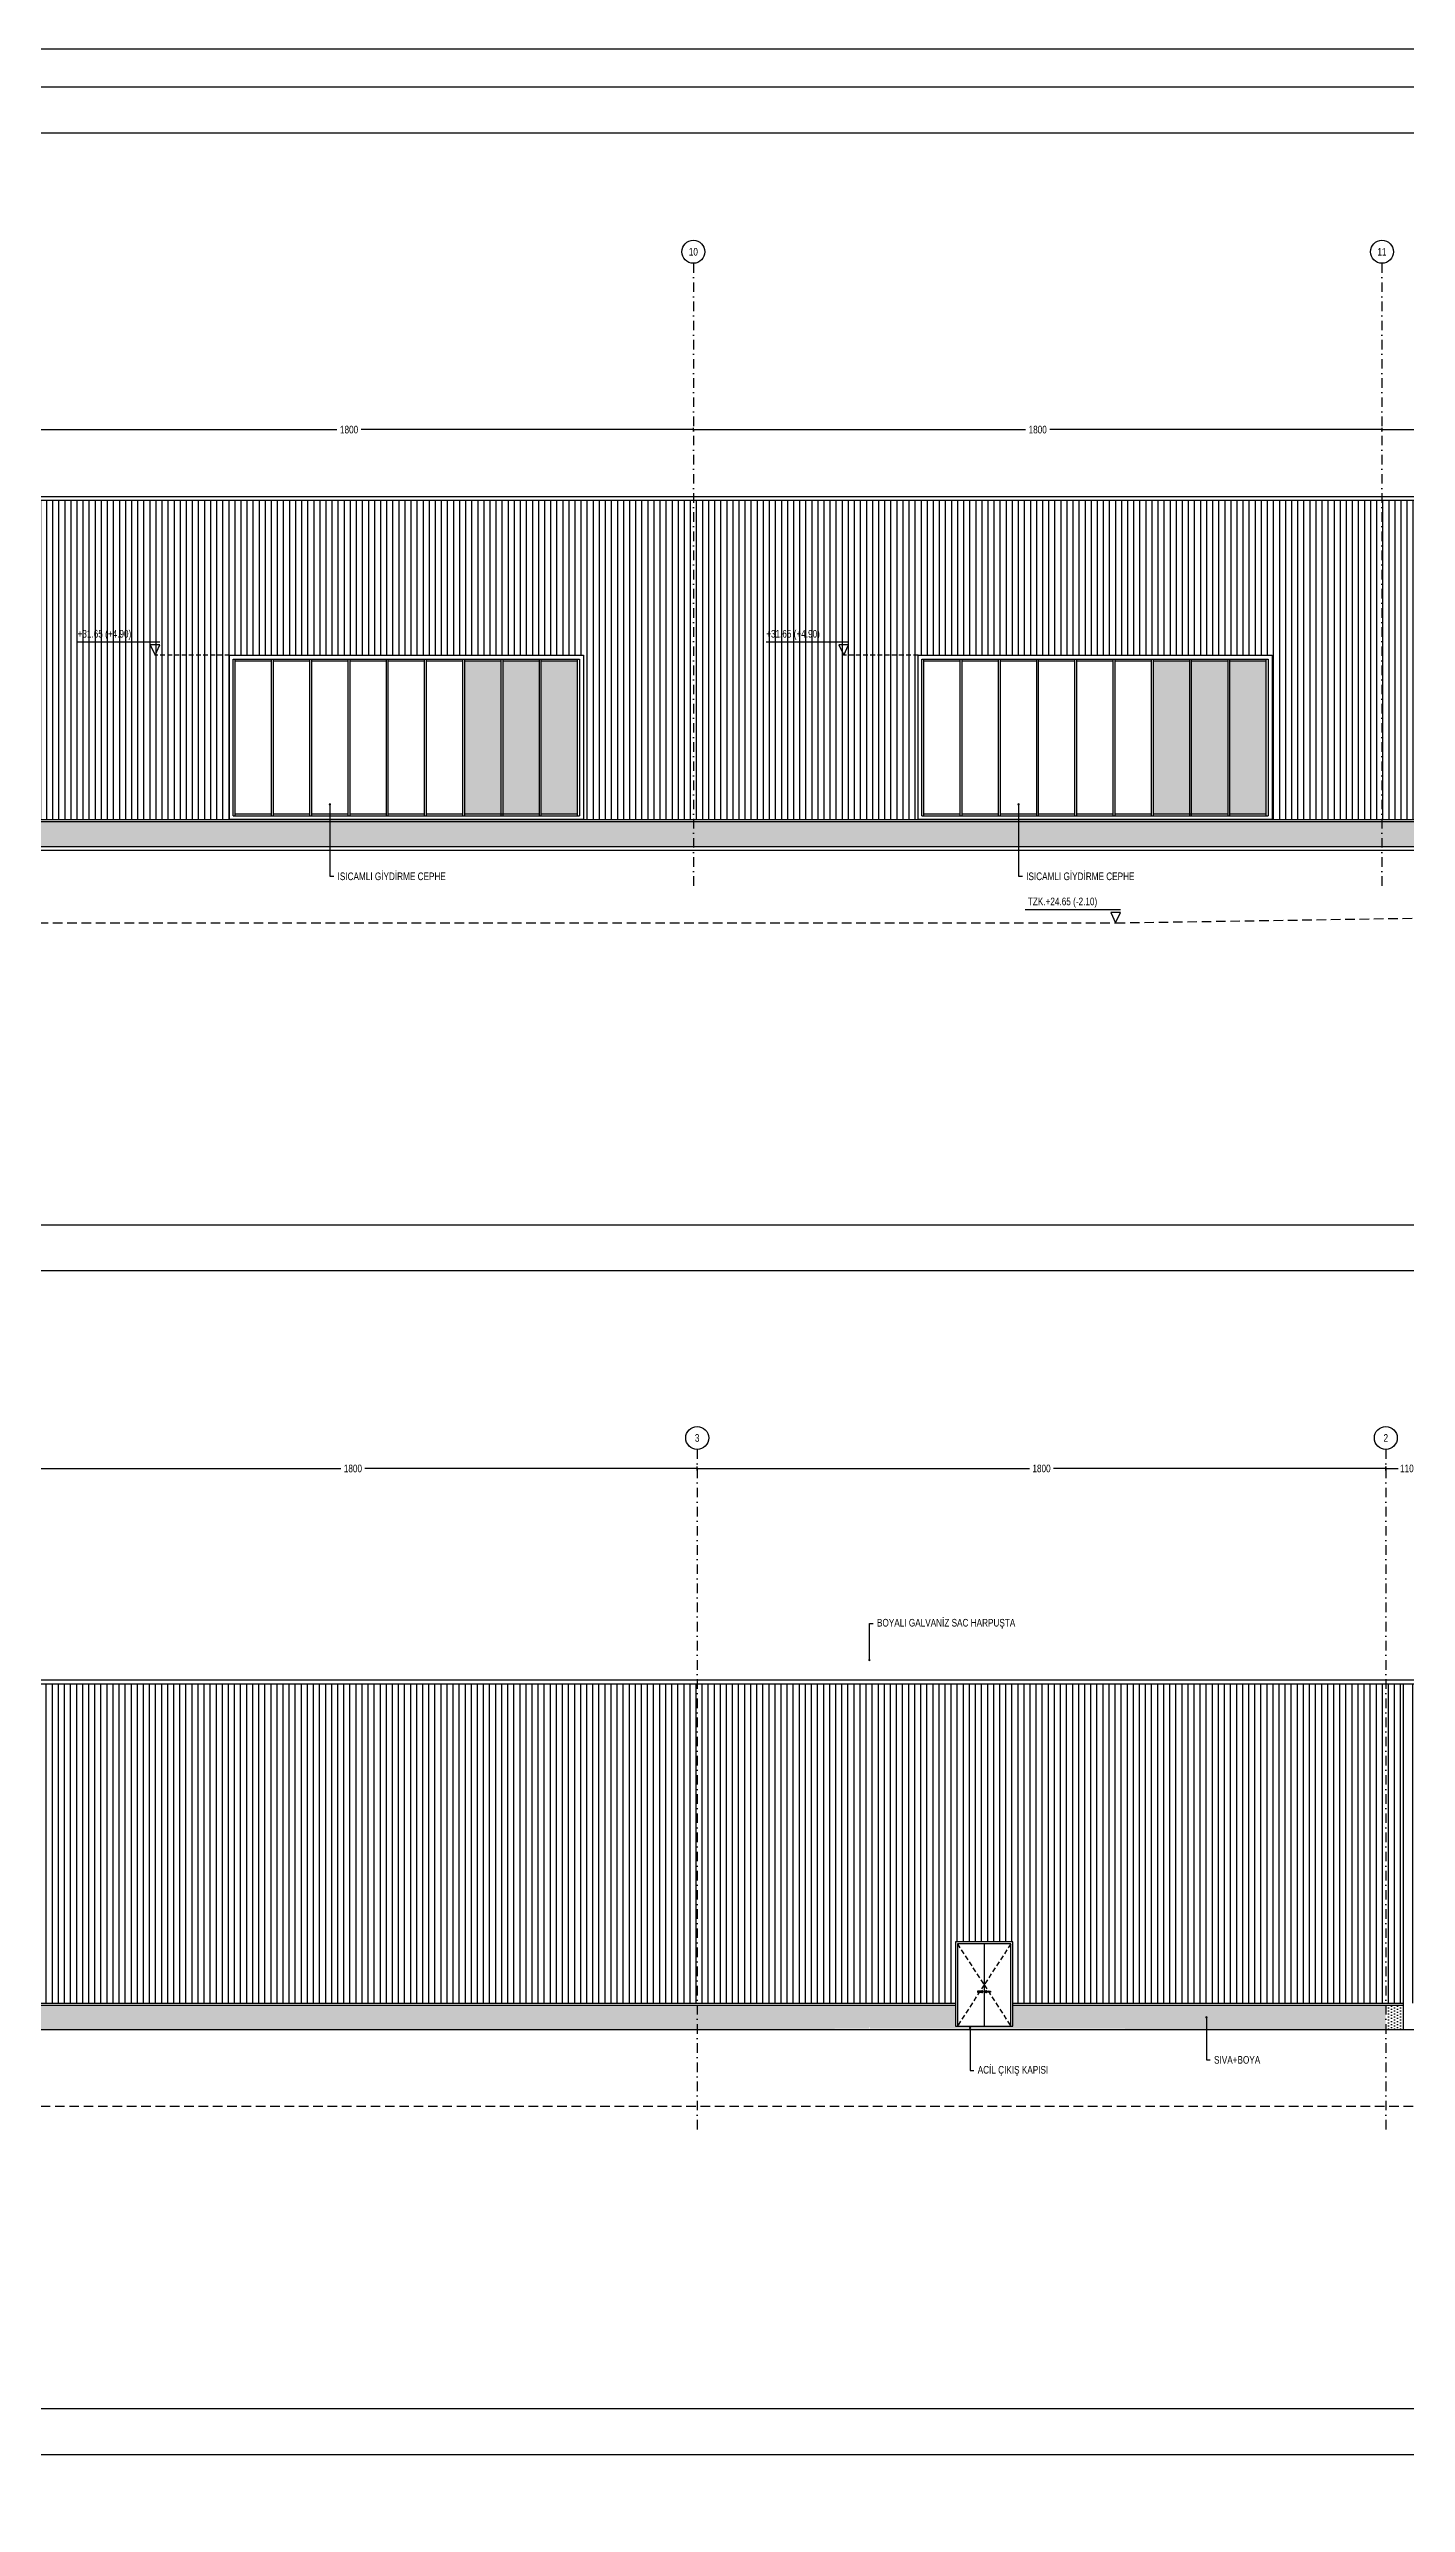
# Model space of a CAD drawing. Header units: centimetres. Extents: x 26569 to 160723, y -3143 to 14565.
# Drawn here: x 145662 to 149208, y 3140 to 9557 of the extents above; entities that cross this region are included whole.
import ezdxf
from ezdxf import colors
from ezdxf.entities.mleader import LeaderData, LeaderLine
from ezdxf.enums import TextEntityAlignment as Align
from ezdxf.math import Vec2, Vec3

# ---------------------------------------------------------------- set-up
doc = ezdxf.new("R2010")
doc.units = ezdxf.units.CM
doc.header["$LTSCALE"] = 100
doc.linetypes.add('DASHDOT2', pattern=[0.5, 0.25, -0.125, 0, -0.125])
doc.linetypes.add('HIDDEN2', pattern=[0.1875, 0.125, -0.0625])
for name, color, linetype in [('A-ANNO-DIMS', 187, 'Continuous'), ('A-ANNO-GRID', 155, 'DASHDOT2'), ('A-ANNO-TTBL', 157, 'Continuous'), ('A-ELEV-01', 255, 'Continuous'), ('A-ELEV-03', 251, 'Continuous'), ('A-ELEV-04', 250, 'Continuous'), ('A-HATCH', 253, 'Continuous'), ('A-WALL-HTCH', 8, 'Continuous'), ('L-TOPO', 49, 'Continuous'), ('S-CONC', 5, 'Continuous')]:
    doc.layers.add(name, color=color, linetype=linetype)
doc.styles.add('Fields_100', font='act_simplex.shx', dxfattribs={"width": 0.8, "height": 20})
doc.dimstyles.new('FIELDS_100', dxfattribs={"dimscale": 0, "dimtxt": 20, "dimasz": 5, "dimexe": 5, "dimexo": 5, "dimgap": 5, "dimtad": 0, "dimdec": 0, "dimzin": 0, "dimdsep": 46, "dimtxsty": 'Fields_100', "dimblk": 'DOT', "dimcen": 0.09, "dimclrt": 50, "dimadec": 0, "dimazin": 0, "dimtfac": 1, "dimtdec": 0, "dimtix": 1, "dimtofl": 0, "dimtmove": 1, "dimatfit": 3, "dimfxl": 5, "dimfxlon": 1, "dimtolj": 1, "dimtzin": 0, "dimarcsym": 0})
pattern_1 = [(0, (132910.7774, 72379.5692), (0, 2.74963066), [1.5875, -3.175]), (120, (132910.7774, 72379.5692), (-2.38125, -1.37481533), [1.5875, -3.175]), (60, (132912.365, 72379.5692), (-2.38125, 1.37481533), [1.5875, -3.175])]
pattern_2 = [(0, (134710.7774, 72379.5692), (0, 2.74963066), [1.5875, -3.175]), (120, (134710.7774, 72379.5692), (-2.38125, -1.37481533), [1.5875, -3.175]), (60, (134712.365, 72379.5692), (-2.38125, 1.37481533), [1.5875, -3.175])]
pattern_3 = [(90, (226648.8524, 69284.568), (-7.9375, 3.96875), [0, -7.9375])]

# ---------------------------------------------------------------- blocks, each defined once
blk = doc.blocks.new('_Dot')
at = {"color": 0, "linetype": 'ByBlock', "lineweight": -2}
blk.add_line((-0.5, 0), (-1, 0), dxfattribs=at)
at = {"color": 0, "linetype": 'ByBlock', "const_width": 0.5}
blk.add_lwpolyline([(-0.25, 0, 1), (0.25, 0, 1)], format="xyb", close=True, dxfattribs=at)
blk = doc.blocks.new('*D457')
at = {"layer": 'A-ANNO-DIMS', "color": 0, "lineweight": -2, "transparency": 16777216}
for p, q in [((145546, 8557), (145546, 8567)), ((145551, 8562), (146414.3, 8562)), ((147341, 8562), (146477.6, 8562)), ((147346, 8557), (147346, 8567))]:
    blk.add_line(p, q, dxfattribs=at)
at = {"layer": 'DEFPOINTS', "color": 0, "transparency": 16777216}
for p in [(147346, 8562), (145546, 8402.9), (147346, 8402.9)]:
    blk.add_point(p, dxfattribs=at)
at = {"layer": 'A-ANNO-DIMS', "color": 0, "lineweight": -2, "transparency": 16777216, "xscale": 5, "yscale": 5, "zscale": 5, "rotation": 180}
blk.add_blockref('_Dot', (145546, 8562), dxfattribs=at)
at = {"layer": 'A-ANNO-DIMS', "color": 0, "lineweight": -2, "transparency": 16777216, "xscale": 5, "yscale": 5, "zscale": 5}
blk.add_blockref('_Dot', (147346, 8562), dxfattribs=at)
at = {"layer": 'A-ANNO-DIMS', "color": 50, "transparency": 16777216, "insert": (146446, 8562), "char_height": 20, "attachment_point": 5, "style": 'Fields_100'}
blk.add_mtext('\\A1;1800', dxfattribs=at)
blk = doc.blocks.new('*D458')
at = {"layer": 'A-ANNO-DIMS', "color": 0, "lineweight": -2, "transparency": 16777216}
for p, q in [((147346, 8557), (147346, 8567)), ((147351, 8562), (148214.3, 8562)), ((149141, 8562), (148277.6, 8562)), ((149146, 8557), (149146, 8567))]:
    blk.add_line(p, q, dxfattribs=at)
at = {"layer": 'DEFPOINTS', "color": 0, "transparency": 16777216}
for p in [(149146, 8562), (147346, 8402.9), (149146, 8402.9)]:
    blk.add_point(p, dxfattribs=at)
at = {"layer": 'A-ANNO-DIMS', "color": 0, "lineweight": -2, "transparency": 16777216, "xscale": 5, "yscale": 5, "zscale": 5, "rotation": 180}
blk.add_blockref('_Dot', (147346, 8562), dxfattribs=at)
at = {"layer": 'A-ANNO-DIMS', "color": 0, "lineweight": -2, "transparency": 16777216, "xscale": 5, "yscale": 5, "zscale": 5}
blk.add_blockref('_Dot', (149146, 8562), dxfattribs=at)
at = {"layer": 'A-ANNO-DIMS', "color": 50, "transparency": 16777216, "insert": (148246, 8562), "char_height": 20, "attachment_point": 5, "style": 'Fields_100'}
blk.add_mtext('\\A1;1800', dxfattribs=at)
blk = doc.blocks.new('*D459')
at = {"layer": 'A-ANNO-DIMS', "color": 0, "lineweight": -2, "transparency": 16777216}
for p, q in [((149146, 8557), (149146, 8567)), ((149151, 8562), (150014.3, 8562)), ((150941, 8562), (150077.6, 8562)), ((150946, 8557), (150946, 8567))]:
    blk.add_line(p, q, dxfattribs=at)
at = {"layer": 'DEFPOINTS', "color": 0, "transparency": 16777216}
for p in [(150946, 8562), (149146, 8402.9), (150946, 8402.9)]:
    blk.add_point(p, dxfattribs=at)
at = {"layer": 'A-ANNO-DIMS', "color": 0, "lineweight": -2, "transparency": 16777216, "xscale": 5, "yscale": 5, "zscale": 5, "rotation": 180}
blk.add_blockref('_Dot', (149146, 8562), dxfattribs=at)
at = {"layer": 'A-ANNO-DIMS', "color": 0, "lineweight": -2, "transparency": 16777216, "xscale": 5, "yscale": 5, "zscale": 5}
blk.add_blockref('_Dot', (150946, 8562), dxfattribs=at)
at = {"layer": 'A-ANNO-DIMS', "color": 50, "transparency": 16777216, "insert": (150046, 8562), "char_height": 20, "attachment_point": 5, "style": 'Fields_100'}
blk.add_mtext('\\A1;1800', dxfattribs=at)
blk = doc.blocks.new('*D511')
at = {"layer": 'A-ANNO-DIMS', "color": 0, "lineweight": -2, "transparency": 16777216}
for p, q in [((145556, 5840.3), (145556, 5850.3)), ((145561, 5845.3), (146424.3, 5845.3)), ((147351, 5845.3), (146487.6, 5845.3)), ((147356, 5840.3), (147356, 5850.3))]:
    blk.add_line(p, q, dxfattribs=at)
at = {"layer": 'DEFPOINTS', "color": 0, "transparency": 16777216}
for p in [(145556, 5845.3), (145556, 5000.3), (147356, 5000.3)]:
    blk.add_point(p, dxfattribs=at)
at = {"layer": 'A-ANNO-DIMS', "color": 0, "lineweight": -2, "transparency": 16777216, "xscale": 5, "yscale": 5, "zscale": 5, "rotation": 180}
blk.add_blockref('_Dot', (145556, 5845.3), dxfattribs=at)
at = {"layer": 'A-ANNO-DIMS', "color": 0, "lineweight": -2, "transparency": 16777216, "xscale": 5, "yscale": 5, "zscale": 5}
blk.add_blockref('_Dot', (147356, 5845.3), dxfattribs=at)
at = {"layer": 'A-ANNO-DIMS', "color": 50, "transparency": 16777216, "insert": (146456, 5845.3), "char_height": 20, "attachment_point": 5, "style": 'Fields_100'}
blk.add_mtext('\\A1;1800', dxfattribs=at)
blk = doc.blocks.new('*D520')
at = {"layer": 'A-ANNO-DIMS', "color": 0, "lineweight": -2, "transparency": 16777216}
for p, q in [((149156, 5850.3), (149156, 5840.3)), ((149161, 5845.3), (149188.4, 5845.3)), ((149261, 5845.3), (149233.5, 5845.3)), ((149266, 5850.3), (149266, 5840.3))]:
    blk.add_line(p, q, dxfattribs=at)
at = {"layer": 'DEFPOINTS', "color": 0, "transparency": 16777216}
for p in [(149156, 5870.3), (149156, 5845.3), (149266, 5870.3)]:
    blk.add_point(p, dxfattribs=at)
at = {"layer": 'A-ANNO-DIMS', "color": 0, "lineweight": -2, "transparency": 16777216, "xscale": 5, "yscale": 5, "zscale": 5, "rotation": 180}
blk.add_blockref('_Dot', (149156, 5845.3), dxfattribs=at)
at = {"layer": 'A-ANNO-DIMS', "color": 0, "lineweight": -2, "transparency": 16777216, "xscale": 5, "yscale": 5, "zscale": 5}
blk.add_blockref('_Dot', (149266, 5845.3), dxfattribs=at)
at = {"layer": 'A-ANNO-DIMS', "color": 50, "transparency": 16777216, "insert": (149211, 5845.3), "char_height": 20, "attachment_point": 5, "style": 'Fields_100'}
blk.add_mtext('\\A1;110', dxfattribs=at)
blk = doc.blocks.new('*D521')
at = {"layer": 'A-ANNO-DIMS', "color": 0, "lineweight": -2, "transparency": 16777216}
for p, q in [((147356, 5840.3), (147356, 5850.3)), ((147361, 5845.3), (148224.3, 5845.3)), ((149151, 5845.3), (148287.6, 5845.3)), ((149156, 5840.3), (149156, 5850.3))]:
    blk.add_line(p, q, dxfattribs=at)
at = {"layer": 'DEFPOINTS', "color": 0, "transparency": 16777216}
for p in [(147356, 5845.3), (147356, 5000.3), (149156, 5000.3)]:
    blk.add_point(p, dxfattribs=at)
at = {"layer": 'A-ANNO-DIMS', "color": 0, "lineweight": -2, "transparency": 16777216, "xscale": 5, "yscale": 5, "zscale": 5, "rotation": 180}
blk.add_blockref('_Dot', (147356, 5845.3), dxfattribs=at)
at = {"layer": 'A-ANNO-DIMS', "color": 0, "lineweight": -2, "transparency": 16777216, "xscale": 5, "yscale": 5, "zscale": 5}
blk.add_blockref('_Dot', (149156, 5845.3), dxfattribs=at)
at = {"layer": 'A-ANNO-DIMS', "color": 50, "transparency": 16777216, "insert": (148256, 5845.3), "char_height": 20, "attachment_point": 5, "style": 'Fields_100'}
blk.add_mtext('\\A1;1800', dxfattribs=at)

msp = doc.modelspace()

# ---------------------------------------------------------------- hatches: boundary and pattern name
at = {"layer": 'A-HATCH'}
h = msp.add_hatch(dxfattribs=at)
h.set_pattern_fill('LINE', color=256, scale=5, angle=90)
h.set_pattern_definition([(90, (127510.777, 72379.57), (-15.875, 1e-15), [])])
h.paths.add_polyline_path([(150980.96, 8377.17), (141900.96, 8377.17), (141900.96, 7542.17), (142533.46, 7542.17), (142533.46, 7972.17), (143458.46, 7972.17), (143458.46, 7542.17), (143839.71, 7542.17), (143839.71, 7702.17), (143989.71, 7702.17), (143989.71, 7542.17), (144333.46, 7542.17), (144333.46, 7972.17), (145258.46, 7972.17), (145258.46, 7542.17), (146133.46, 7542.17), (146133.46, 7972.17), (147058.46, 7972.17), (147058.46, 7542.17), (147933.46, 7542.17), (147933.46, 7972.17), (148858.46, 7972.17), (148858.46, 7542.17), (149733.46, 7542.17), (149733.46, 7972.17), (150658.46, 7972.17), (150658.46, 7542.17), (150980.96, 7542.17)])
h = msp.add_hatch(dxfattribs=at)
h.set_pattern_fill('DOTS', color=256, scale=5, angle=90)
h.set_pattern_definition([(90, (127510.777, 72379.569), (-7.9375, 3.96875), [0, -7.9375])])
h.paths.add_polyline_path([(141890.96, 7537.17), (140153.46, 7537.17), (140153.46, 7482.17), (140153.46, 7472.17), (141890.96, 7472.17)])
h.paths.add_polyline_path([(143839.71, 7537.17), (141900.96, 7537.17), (141900.96, 7472.17), (150995.96, 7472.17), (150995.96, 7537.17), (143989.71, 7537.17), (143989.71, 7482.17), (143839.71, 7482.17)])
h = msp.add_hatch(dxfattribs=at)
h.set_pattern_fill('LINE', color=256, scale=5, angle=90)
h.set_pattern_definition([(90, (226648.852, 69284.568), (-15.875, 1e-15), [])])
h.paths.add_polyline_path([(149200.96, 4447.16), (149200.96, 5282.16), (140210.96, 5282.16), (140210.96, 4447.16), (142330.96, 4447.16), (142330.96, 4607.16), (142480.96, 4607.16), (142480.96, 4447.16), (148030.96, 4447.16), (148030.96, 4607.16), (148180.96, 4607.16), (148180.96, 4447.16)])
h.paths.add_polyline_path([(149215.96, 5282.16), (149215.96, 4447.16), (150205.96, 4447.16), (150205.96, 4607.16), (150355.96, 4607.16), (150355.96, 4447.16), (150985.96, 4447.16), (150985.96, 5282.16)])
h.paths.add_polyline_path([(135950.96, 4992.16), (135950.96, 4447.16), (138730.96, 4447.16), (138730.96, 4607.16), (138880.96, 4607.16), (138880.96, 4447.16), (140200.96, 4447.16), (140200.96, 5282.16), (131120.96, 5282.16), (131120.96, 4447.16), (134980.96, 4447.16), (134980.96, 4607.16), (135130.96, 4607.16), (135130.96, 4447.16), (135360.96, 4447.16), (135360.96, 4992.16)])
h = msp.add_hatch(dxfattribs=at)
h.set_pattern_fill('DOTS', color=256, scale=5, angle=90)
h.set_pattern_definition(pattern_3)
h.paths.add_polyline_path([(147355.96, 4442.16), (145555.96, 4442.16), (145555.96, 4377.16), (147355.96, 4377.16)])
h = msp.add_hatch(dxfattribs=at)
h.set_pattern_fill('DOTS', color=256, scale=5, angle=90)
h.set_pattern_definition(pattern_3)
h.paths.add_polyline_path([(148030.96, 4442.16), (147355.96, 4442.16), (147355.96, 4377.16), (147805.96, 4380.66, -1), (147805.96, 4383.66, -1), (147805.96, 4380.66), (149155.96, 4379.23), (149155.96, 4442.16), (148180.96, 4442.16), (148180.96, 4387.16), (148030.96, 4387.16)])
h = msp.add_hatch(dxfattribs=at)
h.set_pattern_fill('DOTS', color=256, scale=5, angle=90)
h.set_pattern_definition(pattern_3)
h.paths.add_polyline_path([(149200.96, 4442.16), (149155.96, 4442.16), (149155.96, 4379.23), (149155.96, 4377.16), (149200.96, 4377.16)])
at = {"layer": 'A-WALL-HTCH'}
h = msp.add_hatch(dxfattribs=at)
h.set_pattern_fill('HEX', color=256, scale=0.5)
h.set_pattern_definition(pattern_1)
h.paths.add_polyline_path([(146843.46, 7957.17), (146748.46, 7957.17), (146748.46, 7557.17), (146843.46, 7557.17)])
h = msp.add_hatch(dxfattribs=at)
h.set_pattern_fill('HEX', color=256, scale=0.5)
h.set_pattern_definition(pattern_1)
h.paths.add_polyline_path([(146943.46, 7957.17), (146848.46, 7957.17), (146848.46, 7557.17), (146943.46, 7557.17)])
h.paths.add_polyline_path([(147043.46, 7957.17), (146948.46, 7957.17), (146948.46, 7557.17), (147043.46, 7557.17)])
h = msp.add_hatch(dxfattribs=at)
h.set_pattern_fill('HEX', color=256, scale=0.5)
h.set_pattern_definition(pattern_2)
h.paths.add_polyline_path([(148643.46, 7957.17), (148548.46, 7957.17), (148548.46, 7557.17), (148643.46, 7557.17)])
h = msp.add_hatch(dxfattribs=at)
h.set_pattern_fill('HEX', color=256, scale=0.5)
h.set_pattern_definition(pattern_2)
h.paths.add_polyline_path([(148743.46, 7957.17), (148648.46, 7957.17), (148648.46, 7557.17), (148743.46, 7557.17)])
h.paths.add_polyline_path([(148843.46, 7957.17), (148748.46, 7957.17), (148748.46, 7557.17), (148843.46, 7557.17)])

# ---------------------------------------------------------------- linework, layer by layer
at = {"layer": 'A-ANNO-DIMS', "linetype": 'HIDDEN2'}
for p, q in [((146133.46, 7972.17), (145938.96, 7972.17)), ((147933.46, 7972.17), (147738.96, 7972.17))]:
    msp.add_line(p, q, dxfattribs=at)
at = {"layer": 'A-ANNO-DIMS', "elevation": 0}
for points in [[(145736.31, 8007.17), (145951.46, 8007.17)], [(147536.31, 8007.17), (147751.46, 8007.17)]]:
    msp.add_lwpolyline(points, dxfattribs=at)
for points in [[(145938.96, 7972.17), (145951.46, 7999.67), (145926.46, 7999.67)], [(147738.96, 7972.17), (147751.46, 7999.67), (147726.46, 7999.67)]]:
    msp.add_lwpolyline(points, close=True, dxfattribs=at)
at = {"layer": 'A-ANNO-DIMS'}
msp.add_lwpolyline([(148213.28, 7307.17), (148462.3, 7307.17)], dxfattribs=at)
msp.add_lwpolyline([(148449.8, 7272.17), (148462.3, 7299.67), (148437.3, 7299.67)], close=True, dxfattribs=at)
at = {"layer": 'A-ANNO-GRID'}
for p, q in [((147345.96, 8997.08), (147345.96, 7362.17)), ((149145.96, 8997.08), (149145.96, 7362.17))]:
    msp.add_line(p, q, dxfattribs=at)
for points in [[(147355.96, 5895.25), (147355.96, 4112.16)], [(149155.96, 5895.25), (149155.96, 4112.16)]]:
    msp.add_lwpolyline(points, dxfattribs=at)
at = {"layer": 'A-ANNO-GRID', "linetype": 'Continuous', "ltscale": 10}
for centre in [(147345.96, 9027.08), (149145.96, 9027.08), (147355.96, 5925.25), (149155.96, 5925.25)]:
    msp.add_circle(centre, 30, dxfattribs=at)
at = {"layer": 'A-ANNO-TTBL'}
for p, q in [((153081.02, 9337.18), (28768.76, 9337.09)), ((127081.02, 6482.12), (153081.03, 6482.15)), ((127081.01, 3387.12), (153081.03, 3387.14))]:
    msp.add_line(p, q, dxfattribs=at)
for points in [[(157421.04, -3142.83), (157421.04, 9557.17), (26568.76, 9557.19), (26568.76, -3142.81)], [(157321.04, -3042.83), (157321.04, 9457.17), (26668.76, 9457.19), (26668.76, -3042.81)]]:
    msp.add_lwpolyline(points, close=True, dxfattribs=at)
for points in [[(153081.02, 6362.17), (127081.01, 6362.15)], [(127081.01, 3267.16), (153081.03, 3267.16)]]:
    msp.add_lwpolyline(points, dxfattribs=at)
at = {"layer": 'A-ELEV-01'}
for p, q in [((143989.71, 7542.17), (151009.96, 7542.17)), ((143989.71, 7537.17), (151009.96, 7537.17)), ((149200.96, 5282.16), (149200.96, 4377.16)), ((142480.96, 4447.16), (148030.96, 4447.16)), ((142480.96, 4442.16), (148030.96, 4442.16)), ((148180.96, 4447.16), (149200.96, 4447.16)), ((148180.96, 4442.16), (149200.96, 4442.16)), ((148030.96, 4387.16), (148180.96, 4387.16))]:
    msp.add_line(p, q, dxfattribs=at)
for points in [[(131086.96, 8387.17), (151009.96, 8387.17)], [(131086.96, 8377.17), (151009.96, 8377.17)], [(140153.46, 7472.17), (151190.96, 7472.17), (151190.96, 7462.17)], [(131091.61, 5292.16), (131091.61, 5282.16), (151022.31, 5282.16), (151022.31, 5292.16), (131091.61, 5292.16)], [(148180.96, 4387.16), (148180.96, 4607.16), (148030.96, 4607.16), (148030.96, 4387.16)], [(148175.96, 4387.16), (148175.96, 4602.16), (148035.96, 4602.16), (148035.96, 4387.16)], [(148105.96, 4602.16), (148105.96, 4387.16)]]:
    msp.add_lwpolyline(points, dxfattribs=at)
at = {"layer": 'A-ELEV-01', "elevation": 0}
for points in [[(146133.46, 7972.17), (147058.46, 7972.17), (147058.46, 7542.17), (146133.46, 7542.17)], [(147933.46, 7972.17), (148858.46, 7972.17), (148858.46, 7542.17), (147933.46, 7542.17)]]:
    msp.add_lwpolyline(points, close=True, dxfattribs=at)
at = {"layer": 'A-ELEV-01'}
for points in [[(148100.96, 4476.16, 1), (148100.96, 4478.16), (148088.96, 4478.16), (148088.96, 4476.16)], [(148110.96, 4476.16, -1), (148110.96, 4478.16), (148122.96, 4478.16), (148122.96, 4476.16)]]:
    msp.add_lwpolyline(points, format="xyb", close=True, dxfattribs=at)
for centre, start, end in [((148100.96, 4477.16), 203.578178, 156.421822), ((148110.96, 4477.16), 23.578178, 336.421822)]:
    msp.add_arc(centre, 2.5, start, end, dxfattribs=at)
at = {"layer": 'A-ELEV-03'}
for p, q in [((146143.46, 7552.17), (146143.46, 7962.17)), ((146148.46, 7552.17, 0), (146148.46, 7962.17, 0)), ((146243.46, 7552.17), (146243.46, 7962.17)), ((146248.46, 7552.17), (146248.46, 7962.17)), ((146343.46, 7552.17), (146343.46, 7962.17)), ((146348.46, 7552.17), (146348.46, 7962.17)), ((146443.46, 7552.17), (146443.46, 7962.17)), ((146448.46, 7552.17), (146448.46, 7962.17)), ((146543.46, 7552.17), (146543.46, 7962.17)), ((146548.46, 7552.17), (146548.46, 7962.17)), ((146643.46, 7552.17), (146643.46, 7962.17)), ((146648.46, 7552.17), (146648.46, 7962.17)), ((146743.46, 7552.17), (146743.46, 7962.17)), ((146748.46, 7552.17), (146748.46, 7962.17)), ((146843.46, 7552.17), (146843.46, 7962.17)), ((146848.46, 7552.17), (146848.46, 7962.17)), ((146943.46, 7552.17), (146943.46, 7962.17)), ((146948.46, 7552.17), (146948.46, 7962.17)), ((147043.46, 7552.17), (147043.46, 7962.17)), ((147048.46, 7962.17), (147048.46, 7552.17)), ((147943.46, 7552.17), (147943.46, 7962.17)), ((147948.46, 7552.17, 0), (147948.46, 7962.17, 0)), ((148043.46, 7552.17), (148043.46, 7962.17)), ((148048.46, 7552.17), (148048.46, 7962.17)), ((148143.46, 7552.17), (148143.46, 7962.17)), ((148148.46, 7552.17), (148148.46, 7962.17)), ((148243.46, 7552.17), (148243.46, 7962.17)), ((148248.46, 7552.17), (148248.46, 7962.17)), ((148343.46, 7552.17), (148343.46, 7962.17)), ((148348.46, 7552.17), (148348.46, 7962.17)), ((148443.46, 7552.17), (148443.46, 7962.17)), ((148448.46, 7552.17), (148448.46, 7962.17)), ((148543.46, 7552.17), (148543.46, 7962.17)), ((148548.46, 7552.17), (148548.46, 7962.17)), ((148643.46, 7552.17), (148643.46, 7962.17)), ((148648.46, 7552.17), (148648.46, 7962.17)), ((148743.46, 7552.17), (148743.46, 7962.17)), ((148748.46, 7552.17), (148748.46, 7962.17)), ((148843.46, 7552.17), (148843.46, 7962.17)), ((148848.46, 7962.17), (148848.46, 7552.17))]:
    msp.add_line(p, q, dxfattribs=at)
at = {"layer": 'A-ELEV-03', "elevation": 0}
for points in [[(146143.46, 7962.17), (147048.46, 7962.17)], [(146148.46, 7957.17), (146243.46, 7957.17)], [(146248.46, 7957.17), (146343.46, 7957.17)], [(146348.46, 7957.17), (146443.46, 7957.17)], [(146448.46, 7957.17), (146543.46, 7957.17)], [(146548.46, 7957.17), (146643.46, 7957.17)], [(146648.46, 7957.17), (146743.46, 7957.17)], [(146748.46, 7957.17), (146843.46, 7957.17)], [(146848.46, 7957.17), (146943.46, 7957.17)], [(146948.46, 7957.17), (147043.46, 7957.17)], [(147943.46, 7962.17), (148848.46, 7962.17)], [(147948.46, 7957.17), (148043.46, 7957.17)], [(148048.46, 7957.17), (148143.46, 7957.17)], [(148148.46, 7957.17), (148243.46, 7957.17)], [(148248.46, 7957.17), (148343.46, 7957.17)], [(148348.46, 7957.17), (148443.46, 7957.17)], [(148448.46, 7957.17), (148543.46, 7957.17)], [(148548.46, 7957.17), (148643.46, 7957.17)], [(148648.46, 7957.17), (148743.46, 7957.17)], [(148748.46, 7957.17), (148843.46, 7957.17)], [(146143.46, 7552.17), (147048.46, 7552.17)], [(146148.46, 7557.17), (146243.46, 7557.17)], [(146248.46, 7557.17), (146343.46, 7557.17)], [(146348.46, 7557.17), (146443.46, 7557.17)], [(146448.46, 7557.17), (146543.46, 7557.17)], [(146548.46, 7557.17), (146643.46, 7557.17)], [(146648.46, 7557.17), (146743.46, 7557.17)], [(146748.46, 7557.17), (146943.46, 7557.17)], [(146948.46, 7557.17), (147043.46, 7557.17)], [(147943.46, 7552.17), (148848.46, 7552.17)], [(147948.46, 7557.17), (148043.46, 7557.17)], [(148048.46, 7557.17), (148143.46, 7557.17)], [(148148.46, 7557.17), (148243.46, 7557.17)], [(148248.46, 7557.17), (148343.46, 7557.17)], [(148348.46, 7557.17), (148443.46, 7557.17)], [(148448.46, 7557.17), (148543.46, 7557.17)], [(148548.46, 7557.17), (148743.46, 7557.17)], [(148748.46, 7557.17), (148843.46, 7557.17)]]:
    msp.add_lwpolyline(points, dxfattribs=at)
at = {"layer": 'A-ELEV-04', "linetype": 'HIDDEN2'}
for points in [[(148035.96, 4602.16), (148105.96, 4494.66), (148035.96, 4387.16)], [(148175.96, 4602.16), (148105.96, 4494.66), (148175.96, 4387.16)]]:
    msp.add_lwpolyline(points, dxfattribs=at)
at = {"layer": 'L-TOPO', "color": 1, "linetype": 'HIDDEN2', "ltscale": 2}
for points in [[(130162.35, 7332.17), (131684.29, 7272.17), (148449.8, 7272.17), (152261.09, 7332.17)], [(151761.93, 4237.16), (150239.99, 4177.16), (132109, 4177.16), (128297.7, 4237.16)]]:
    msp.add_lwpolyline(points, dxfattribs=at)
at = {"layer": 'S-CONC'}
msp.add_line((130162.35, 7462.17), (152261.09, 7462.17), dxfattribs=at)
msp.add_lwpolyline([(151095.96, 4377.16), (134981.2, 4377.16)], dxfattribs=at)

# ---------------------------------------------------------------- texts
at = {"layer": 'A-ANNO-DIMS', "color": 50, "char_height": 20, "attachment_point": 7, "style": 'Fields_100'}
for s, width, insert in [('+31.65 (+4.90)', 226.336, (145736.31, 8012.17)), ('+31.65 (+4.90)', 226.336, (147536.31, 8012.17)), ('TZK.+24.65 (-2.10)', 458.0073, (148220.23, 7312.17))]:
    msp.add_mtext_dynamic_manual_height_columns(s, width=width, gutter_width=100, heights=[0], dxfattribs=dict(at, insert=insert))
at = {"layer": 'A-ANNO-GRID', "color": 50, "style": 'Fields_100', "width": 0.8}
for s, rotation, p in [('10', 359.926666, (147345.96, 9027.08)), ('11', 359.926666, (149145.96, 9027.08)), ('3', 0.073334, (147355.96, 5925.25)), ('2', 0.073334, (149155.96, 5925.25))]:
    msp.add_text(s, height=20, rotation=rotation, dxfattribs=at).set_placement(p, align=Align.MIDDLE_CENTER)

# ---------------------------------------------------------------- dimensions: what is measured, and where the dimension line sits
at = {"layer": 'A-ANNO-DIMS'}
for base, p1, p2, picture, middle in [((147345.96, 8562), (145545.96, 8402.93), (147345.96, 8402.93), '*D457', (146445.96, 8562)), ((149145.96, 8562), (147345.96, 8402.93), (149145.96, 8402.93), '*D458', (148245.96, 8562)), ((150945.96, 8562), (149145.96, 8402.93), (150945.96, 8402.93), '*D459', (150045.96, 8562))]:
    dim = msp.add_linear_dim(base=base, p1=p1, p2=p2, dimstyle='FIELDS_100', override={"dimscale": 1}, dxfattribs=at)
    dim.commit()
    dim.dimension.update_dxf_attribs({"geometry": picture, "text_midpoint": middle})
for base, p1, p2, picture, middle in [((145555.96, 5845.25), (147355.96, 5000.25), (145555.96, 5000.25), '*D511', (146455.96, 5845.25)), ((147355.96, 5845.25), (149155.96, 5000.25), (147355.96, 5000.25), '*D521', (148255.96, 5845.25)), ((149155.96, 5845.25), (149265.96, 5870.25), (149155.96, 5870.25), '*D520', (149210.96, 5845.25))]:
    dim = msp.add_linear_dim(base=base, p1=p1, p2=p2, angle=180, dimstyle='FIELDS_100', override={"dimscale": 1}, dxfattribs=at)
    dim.commit()
    dim.dimension.update_dxf_attribs({"geometry": picture, "text_midpoint": middle})

# ---------------------------------------------------------------- leaders
ml = msp.add_multileader_mtext('Standard', dxfattribs=at)
ml.set_content('ISICAMLI GİYDİRME CEPHE', color=50, style='Fields_100')
ml.set_leader_properties(color=256)
ml.set_arrow_properties(name='DOT')
ml.build(insert=Vec2(0, 0))
ml.multileader.update_dxf_attribs({"dogleg_length": 10, "arrow_head_size": 6})
ctx = ml.context
ctx.base_point, ctx.char_height, ctx.arrow_head_size, ctx.landing_gap_size, ctx.plane_origin = Vec3(146405.96, 7393.9), 20, 6, 10, Vec3(146832.21, 7500.13)
notes = []
notes.append((ctx, [(0, (1, 1, 0), (146395.96, 7393.9), (1, 0), 10, [(0, [(146395.96, 7582.19)], 0, [])])]))
ctx.mtext.insert, ctx.mtext.flow_direction = Vec3(146415.96, 7403.9), 5
ml = msp.add_multileader_mtext('Standard', dxfattribs=at)
ml.set_content('ISICAMLI GİYDİRME CEPHE', color=50, style='Fields_100')
ml.set_leader_properties(color=256)
ml.set_arrow_properties(name='DOT')
ml.build(insert=Vec2(0, 0))
ml.multileader.update_dxf_attribs({"dogleg_length": 10, "arrow_head_size": 6})
ctx = ml.context
ctx.base_point, ctx.char_height, ctx.arrow_head_size, ctx.landing_gap_size, ctx.plane_origin = Vec3(148205.96, 7393.9), 20, 6, 10, Vec3(148632.21, 7500.13)
notes.append((ctx, [(0, (1, 1, 0), (148195.96, 7393.9), (1, 0), 10, [(0, [(148195.96, 7582.19)], 0, [])])]))
ctx.mtext.insert, ctx.mtext.flow_direction = Vec3(148215.96, 7403.9), 5
ml = msp.add_multileader_mtext('Standard', dxfattribs=at)
ml.set_content('BOYALI GALVANİZ SAC HARPUŞTA', color=50, style='Fields_100')
ml.set_leader_properties(color=256)
ml.set_arrow_properties(name='DOT')
ml.build(insert=Vec2(0, 0))
ml.multileader.update_dxf_attribs({"dogleg_length": 10, "arrow_head_size": 6})
ctx = ml.context
ctx.base_point, ctx.char_height, ctx.arrow_head_size, ctx.landing_gap_size, ctx.plane_origin = Vec3(147815.96, 5440.03), 20, 6, 10, Vec3(148260.6, 5546.26)
notes.append((ctx, [(0, (1, 1, 0), (147805.96, 5440.03), (1, 0), 10, [(0, [(147805.96, 5344.4)], 0, [])])]))
ctx.mtext.insert, ctx.mtext.flow_direction = Vec3(147825.96, 5451.93), 5
ml = msp.add_multileader_mtext('Standard', dxfattribs=at)
ml.set_content('ACİL ÇIKIŞ KAPISI', color=50, style='Fields_100')
ml.set_leader_properties(color=256)
ml.set_arrow_properties(name='DOT')
ml.build(insert=Vec2(0, 0))
ml.multileader.update_dxf_attribs({"dogleg_length": 10, "arrow_head_size": 6})
ctx = ml.context
ctx.base_point, ctx.char_height, ctx.arrow_head_size, ctx.landing_gap_size, ctx.plane_origin = Vec3(148079.2, 4270.95), 20, 6, 10, Vec3(148523.83, 4377.18)
notes.append((ctx, [(0, (1, 1, 0), (148069.2, 4270.95), (1, 0), 10, [(0, [(148069.2, 4382.16)], 0, [])])]))
ctx.mtext.insert, ctx.mtext.flow_direction = Vec3(148089.2, 4282.86), 5
ml = msp.add_multileader_mtext('Standard', dxfattribs=at)
ml.set_content('SIVA+BOYA', color=50, style='Fields_100')
ml.set_leader_properties(color=256)
ml.set_arrow_properties(name='DOT')
ml.build(insert=Vec2(0, 0))
ml.multileader.update_dxf_attribs({"dogleg_length": 10, "arrow_head_size": 6})
ctx = ml.context
ctx.base_point, ctx.char_height, ctx.arrow_head_size, ctx.landing_gap_size, ctx.plane_origin = Vec3(148697.03, 4298.89), 20, 6, 10, Vec3(149141.66, 4405.13)
notes.append((ctx, [(0, (1, 1, 0), (148687.03, 4298.89), (1, 0), 10, [(0, [(148687.03, 4410.11)], 0, [])])]))
ctx.mtext.insert, ctx.mtext.flow_direction = Vec3(148707.03, 4308.89), 5
for ctx, leaders in notes:
    for number, flags, end, landing, length, lines in leaders:
        leader = LeaderData()
        leader.index, (leader.has_last_leader_line, leader.has_dogleg_vector, leader.attachment_direction) = number, flags
        leader.last_leader_point, leader.dogleg_vector, leader.dogleg_length = Vec3(end), Vec3(landing), length
        for number, points, colour, breaks in lines:
            line = LeaderLine()
            line.index, line.vertices, line.color, line.breaks = number, Vec3.list(points), colors.encode_raw_color(colour), breaks
            leader.lines.append(line)
        ctx.leaders.append(leader)

doc.saveas('drawing.dxf')
